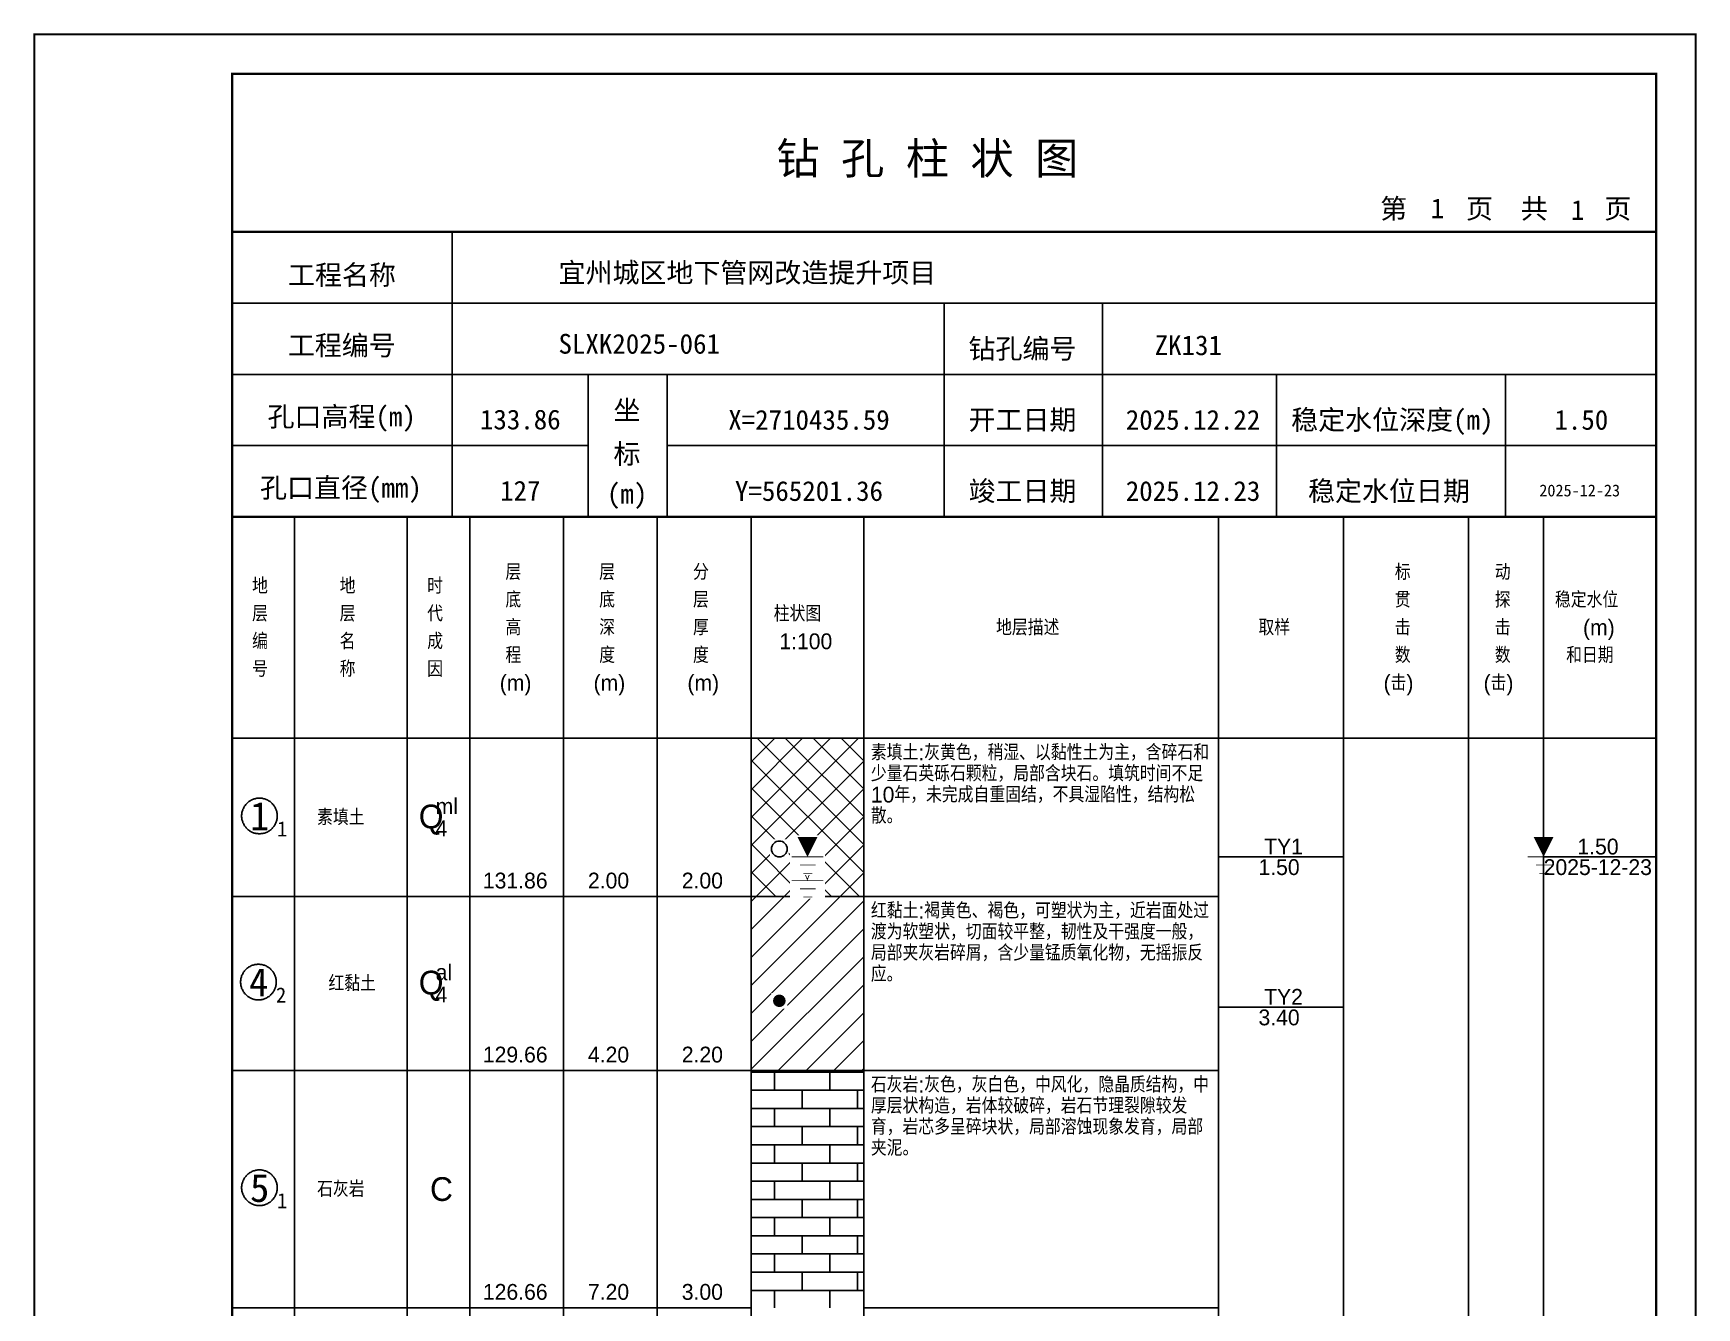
# Model space of a CAD drawing. Header units: millimetres. Extents: x 12489 to 89920, y 4630 to 4927.
# Drawn here: x 63529.3 to 63739.6, y 4765.7 to 4926.8 of the extents above; entities that cross this region are included whole.
import ezdxf
from ezdxf.enums import TextEntityAlignment as Align

# ---------------------------------------------------------------- set-up
doc = ezdxf.new("R2010")
doc.units = ezdxf.units.MM
doc.layers.add('GICAD_QUYANG', color=7, linetype='Continuous')
doc.layers.add('ZZT_TC', color=7, linetype='Continuous')
doc.styles.add('成果图图块', font='', dxfattribs={"height": 2.5})
doc.styles.add('成果图模板', font='')
doc.styles.add('成果图模板标题', font='simhei.ttf')
doc.styles.add('成果图表体', font='Comfont.shx', dxfattribs={"height": 2, "bigfont": 'Hztxt12a.shx'})
doc.styles.get('成果图图块').set_extended_font_data('FangSong_GB2312')
doc.styles.get('成果图模板').set_extended_font_data('FangSong_GB2312')

# ---------------------------------------------------------------- blocks, each defined once
blk = doc.blocks.new('DCBH-1-1-1476', base_point=(0.3, -0.11))
at = {"layer": 'ZZT_TC', "color": 7}
blk.add_polyline3d([(-0.19, 2.31, 0), (-0.3, 2.31, 0), (-0.41, 2.3, 0), (-0.52, 2.29, 0), (-0.63, 2.27, 0), (-0.73, 2.24, 0), (-0.84, 2.21, 0), (-0.95, 2.18, 0), (-1.05, 2.14, 0), (-1.15, 2.09, 0), (-1.25, 2.04, 0), (-1.35, 1.99, 0), (-1.44, 1.93, 0), (-1.53, 1.87, 0), (-1.62, 1.8, 0), (-1.7, 1.73, 0), (-1.78, 1.65, 0), (-1.86, 1.57, 0), (-1.93, 1.49, 0), (-2, 1.4, 0), (-2.06, 1.31, 0), (-2.12, 1.22, 0), (-2.17, 1.12, 0), (-2.22, 1.02, 0), (-2.27, 0.92, 0), (-2.31, 0.82, 0), (-2.34, 0.71, 0), (-2.37, 0.61, 0), (-2.4, 0.5, 0), (-2.41, 0.39, 0), (-2.43, 0.28, 0), (-2.44, 0.17, 0), (-2.44, 0.06, 0), (-2.44, -0.05, 0), (-2.43, -0.16, 0), (-2.41, -0.27, 0), (-2.4, -0.38, 0), (-2.37, -0.49, 0), (-2.34, -0.6, 0), (-2.31, -0.7, 0), (-2.27, -0.8, 0), (-2.22, -0.9, 0), (-2.17, -1, 0), (-2.12, -1.1, 0), (-2.06, -1.19, 0), (-2, -1.28, 0), (-1.93, -1.37, 0), (-1.86, -1.45, 0), (-1.78, -1.53, 0), (-1.7, -1.61, 0), (-1.62, -1.68, 0), (-1.53, -1.75, 0), (-1.44, -1.81, 0), (-1.35, -1.87, 0), (-1.25, -1.93, 0), (-1.15, -1.98, 0), (-1.05, -2.02, 0), (-0.95, -2.06, 0), (-0.84, -2.1, 0), (-0.73, -2.13, 0), (-0.63, -2.15, 0), (-0.52, -2.17, 0), (-0.41, -2.18, 0), (-0.3, -2.19, 0), (-0.19, -2.19, 0), (-0.08, -2.19, 0), (0.03, -2.18, 0), (0.14, -2.17, 0), (0.25, -2.15, 0), (0.36, -2.13, 0), (0.47, -2.1, 0), (0.57, -2.06, 0), (0.67, -2.02, 0), (0.77, -1.98, 0), (0.87, -1.93, 0), (0.97, -1.87, 0), (1.06, -1.81, 0), (1.15, -1.75, 0), (1.24, -1.68, 0), (1.32, -1.61, 0), (1.4, -1.53, 0), (1.48, -1.45, 0), (1.55, -1.37, 0), (1.62, -1.28, 0), (1.68, -1.19, 0), (1.74, -1.1, 0), (1.8, -1, 0), (1.85, -0.9, 0), (1.89, -0.8, 0), (1.93, -0.7, 0), (1.97, -0.6, 0), (2, -0.49, 0), (2.02, -0.38, 0), (2.04, -0.27, 0), (2.05, -0.16, 0), (2.06, -0.05, 0), (2.06, 0.06, 0), (2.06, 0.17, 0), (2.05, 0.28, 0), (2.04, 0.39, 0), (2.02, 0.5, 0), (2, 0.61, 0), (1.97, 0.71, 0), (1.93, 0.82, 0), (1.89, 0.92, 0), (1.85, 1.02, 0), (1.8, 1.12, 0), (1.74, 1.22, 0), (1.68, 1.31, 0), (1.62, 1.4, 0), (1.55, 1.49, 0), (1.48, 1.57, 0), (1.4, 1.65, 0), (1.32, 1.73, 0), (1.24, 1.8, 0), (1.15, 1.87, 0), (1.06, 1.93, 0), (0.97, 1.99, 0), (0.87, 2.04, 0), (0.77, 2.09, 0), (0.67, 2.14, 0), (0.57, 2.18, 0), (0.47, 2.21, 0), (0.36, 2.24, 0), (0.25, 2.27, 0), (0.14, 2.29, 0), (0.03, 2.3, 0), (-0.08, 2.31, 0), (-0.19, 2.31, 0)], dxfattribs=at)
at = {"style": '成果图图块'}
blk.add_text('1', height=3.57, dxfattribs=at).set_placement((-0.16, -1.74), align=Align.CENTER)
blk.add_text('1', height=1.91, dxfattribs=at).set_placement((2.03, -2.53))
blk = doc.blocks.new('DCBH-1-1-1477', base_point=(0.43, -0.11))
at = {"layer": 'ZZT_TC', "color": 7}
blk.add_polyline3d([(-0.19, 2.31, 0), (-0.3, 2.31, 0), (-0.41, 2.3, 0), (-0.52, 2.29, 0), (-0.63, 2.27, 0), (-0.73, 2.24, 0), (-0.84, 2.21, 0), (-0.95, 2.18, 0), (-1.05, 2.14, 0), (-1.15, 2.09, 0), (-1.25, 2.04, 0), (-1.35, 1.99, 0), (-1.44, 1.93, 0), (-1.53, 1.87, 0), (-1.62, 1.8, 0), (-1.7, 1.73, 0), (-1.78, 1.65, 0), (-1.86, 1.57, 0), (-1.93, 1.49, 0), (-2, 1.4, 0), (-2.06, 1.31, 0), (-2.12, 1.22, 0), (-2.17, 1.12, 0), (-2.22, 1.02, 0), (-2.27, 0.92, 0), (-2.31, 0.82, 0), (-2.34, 0.71, 0), (-2.37, 0.61, 0), (-2.4, 0.5, 0), (-2.41, 0.39, 0), (-2.43, 0.28, 0), (-2.44, 0.17, 0), (-2.44, 0.06, 0), (-2.44, -0.05, 0), (-2.43, -0.16, 0), (-2.41, -0.27, 0), (-2.4, -0.38, 0), (-2.37, -0.49, 0), (-2.34, -0.6, 0), (-2.31, -0.7, 0), (-2.27, -0.8, 0), (-2.22, -0.9, 0), (-2.17, -1, 0), (-2.12, -1.1, 0), (-2.06, -1.19, 0), (-2, -1.28, 0), (-1.93, -1.37, 0), (-1.86, -1.45, 0), (-1.78, -1.53, 0), (-1.7, -1.61, 0), (-1.62, -1.68, 0), (-1.53, -1.75, 0), (-1.44, -1.81, 0), (-1.35, -1.87, 0), (-1.25, -1.93, 0), (-1.15, -1.98, 0), (-1.05, -2.02, 0), (-0.95, -2.06, 0), (-0.84, -2.1, 0), (-0.73, -2.13, 0), (-0.63, -2.15, 0), (-0.52, -2.17, 0), (-0.41, -2.18, 0), (-0.3, -2.19, 0), (-0.19, -2.19, 0), (-0.08, -2.19, 0), (0.03, -2.18, 0), (0.14, -2.17, 0), (0.25, -2.15, 0), (0.36, -2.13, 0), (0.47, -2.1, 0), (0.57, -2.06, 0), (0.67, -2.02, 0), (0.77, -1.98, 0), (0.87, -1.93, 0), (0.97, -1.87, 0), (1.06, -1.81, 0), (1.15, -1.75, 0), (1.24, -1.68, 0), (1.32, -1.61, 0), (1.4, -1.53, 0), (1.48, -1.45, 0), (1.55, -1.37, 0), (1.62, -1.28, 0), (1.68, -1.19, 0), (1.74, -1.1, 0), (1.8, -1, 0), (1.85, -0.9, 0), (1.89, -0.8, 0), (1.93, -0.7, 0), (1.97, -0.6, 0), (2, -0.49, 0), (2.02, -0.38, 0), (2.04, -0.27, 0), (2.05, -0.16, 0), (2.06, -0.05, 0), (2.06, 0.06, 0), (2.06, 0.17, 0), (2.05, 0.28, 0), (2.04, 0.39, 0), (2.02, 0.5, 0), (2, 0.61, 0), (1.97, 0.71, 0), (1.93, 0.82, 0), (1.89, 0.92, 0), (1.85, 1.02, 0), (1.8, 1.12, 0), (1.74, 1.22, 0), (1.68, 1.31, 0), (1.62, 1.4, 0), (1.55, 1.49, 0), (1.48, 1.57, 0), (1.4, 1.65, 0), (1.32, 1.73, 0), (1.24, 1.8, 0), (1.15, 1.87, 0), (1.06, 1.93, 0), (0.97, 1.99, 0), (0.87, 2.04, 0), (0.77, 2.09, 0), (0.67, 2.14, 0), (0.57, 2.18, 0), (0.47, 2.21, 0), (0.36, 2.24, 0), (0.25, 2.27, 0), (0.14, 2.29, 0), (0.03, 2.3, 0), (-0.08, 2.31, 0), (-0.19, 2.31, 0)], dxfattribs=at)
at = {"style": '成果图图块'}
blk.add_text('4', height=3.57, dxfattribs=at).set_placement((-0.16, -1.74), align=Align.CENTER)
blk.add_text('2', height=1.91, dxfattribs=at).set_placement((2.03, -2.53))
blk = doc.blocks.new('DCBH-1-1-1478', base_point=(0.3, -0.11))
at = {"layer": 'ZZT_TC', "color": 7}
blk.add_polyline3d([(-0.19, 2.31, 0), (-0.3, 2.31, 0), (-0.41, 2.3, 0), (-0.52, 2.29, 0), (-0.63, 2.27, 0), (-0.73, 2.24, 0), (-0.84, 2.21, 0), (-0.95, 2.18, 0), (-1.05, 2.14, 0), (-1.15, 2.09, 0), (-1.25, 2.04, 0), (-1.35, 1.99, 0), (-1.44, 1.93, 0), (-1.53, 1.87, 0), (-1.62, 1.8, 0), (-1.7, 1.73, 0), (-1.78, 1.65, 0), (-1.86, 1.57, 0), (-1.93, 1.49, 0), (-2, 1.4, 0), (-2.06, 1.31, 0), (-2.12, 1.22, 0), (-2.17, 1.12, 0), (-2.22, 1.02, 0), (-2.27, 0.92, 0), (-2.31, 0.82, 0), (-2.34, 0.71, 0), (-2.37, 0.61, 0), (-2.4, 0.5, 0), (-2.41, 0.39, 0), (-2.43, 0.28, 0), (-2.44, 0.17, 0), (-2.44, 0.06, 0), (-2.44, -0.05, 0), (-2.43, -0.16, 0), (-2.41, -0.27, 0), (-2.4, -0.38, 0), (-2.37, -0.49, 0), (-2.34, -0.6, 0), (-2.31, -0.7, 0), (-2.27, -0.8, 0), (-2.22, -0.9, 0), (-2.17, -1, 0), (-2.12, -1.1, 0), (-2.06, -1.19, 0), (-2, -1.28, 0), (-1.93, -1.37, 0), (-1.86, -1.45, 0), (-1.78, -1.53, 0), (-1.7, -1.61, 0), (-1.62, -1.68, 0), (-1.53, -1.75, 0), (-1.44, -1.81, 0), (-1.35, -1.87, 0), (-1.25, -1.93, 0), (-1.15, -1.98, 0), (-1.05, -2.02, 0), (-0.95, -2.06, 0), (-0.84, -2.1, 0), (-0.73, -2.13, 0), (-0.63, -2.15, 0), (-0.52, -2.17, 0), (-0.41, -2.18, 0), (-0.3, -2.19, 0), (-0.19, -2.19, 0), (-0.08, -2.19, 0), (0.03, -2.18, 0), (0.14, -2.17, 0), (0.25, -2.15, 0), (0.36, -2.13, 0), (0.47, -2.1, 0), (0.57, -2.06, 0), (0.67, -2.02, 0), (0.77, -1.98, 0), (0.87, -1.93, 0), (0.97, -1.87, 0), (1.06, -1.81, 0), (1.15, -1.75, 0), (1.24, -1.68, 0), (1.32, -1.61, 0), (1.4, -1.53, 0), (1.48, -1.45, 0), (1.55, -1.37, 0), (1.62, -1.28, 0), (1.68, -1.19, 0), (1.74, -1.1, 0), (1.8, -1, 0), (1.85, -0.9, 0), (1.89, -0.8, 0), (1.93, -0.7, 0), (1.97, -0.6, 0), (2, -0.49, 0), (2.02, -0.38, 0), (2.04, -0.27, 0), (2.05, -0.16, 0), (2.06, -0.05, 0), (2.06, 0.06, 0), (2.06, 0.17, 0), (2.05, 0.28, 0), (2.04, 0.39, 0), (2.02, 0.5, 0), (2, 0.61, 0), (1.97, 0.71, 0), (1.93, 0.82, 0), (1.89, 0.92, 0), (1.85, 1.02, 0), (1.8, 1.12, 0), (1.74, 1.22, 0), (1.68, 1.31, 0), (1.62, 1.4, 0), (1.55, 1.49, 0), (1.48, 1.57, 0), (1.4, 1.65, 0), (1.32, 1.73, 0), (1.24, 1.8, 0), (1.15, 1.87, 0), (1.06, 1.93, 0), (0.97, 1.99, 0), (0.87, 2.04, 0), (0.77, 2.09, 0), (0.67, 2.14, 0), (0.57, 2.18, 0), (0.47, 2.21, 0), (0.36, 2.24, 0), (0.25, 2.27, 0), (0.14, 2.29, 0), (0.03, 2.3, 0), (-0.08, 2.31, 0), (-0.19, 2.31, 0)], dxfattribs=at)
at = {"style": '成果图图块'}
blk.add_text('5', height=3.57, dxfattribs=at).set_placement((-0.16, -1.74), align=Align.CENTER)
blk.add_text('1', height=1.91, dxfattribs=at).set_placement((2.03, -2.53))
blk = doc.blocks.new('gkqy1.dwg', base_point=(0.8, 0))
blk.add_wipeout([(-0.2, -0.2), (1.8, -0.2), (1.8, 1.8), (-0.2, 1.8)])
at = {"layer": 'GICAD_QUYANG'}
h = blk.add_hatch(color=7, dxfattribs=at)
edge = h.paths.add_edge_path()
edge.add_arc((0.8, 0.8), 0.8, 0, 360)
blk = doc.blocks.new('gkqy2.dwg', base_point=(0, -1))
blk.add_wipeout([(-1.2, -1.2), (1.2, -1.2), (1.2, 1.2), (-1.2, 1.2)])
at = {"layer": 'GICAD_QUYANG', "color": 7}
blk.add_circle((0, 0), 1, dxfattribs=at)
blk = doc.blocks.new('gkcjsw.dwg')
blk.add_wipeout([(-2.2, -2.29), (2.2, -2.29), (2.2, 2.83), (-2.2, 2.83)])
at = {"color": 7, "const_width": 0.1}
blk.add_lwpolyline([(-1.02, 2.63), (0.98, 2.63), (-0.02, 0.13)], close=True, dxfattribs=at)
for points in [[(-2, 0), (2, 0)], [(-0.96, -1.04), (1.04, -1.04)], [(-0.53, -2.09), (0.63, -2.09)]]:
    blk.add_lwpolyline(points, dxfattribs=at)
blk = doc.blocks.new('gkwdsw.dwg')
blk.add_wipeout([(-2.2, -2.29), (2.2, -2.29), (2.2, 2.7), (-2.2, 2.7)])
at = {"color": 7}
blk.add_lwpolyline([(0, 0, 0, 2.5, 0), (0, 2.5, 0, 0, 0)], format="xyseb", dxfattribs=at)
at = {"color": 7, "const_width": 0.1}
for points in [[(-2, 0), (2, 0)], [(-0.96, -1.04), (1.04, -1.04)], [(-0.53, -2.09), (0.63, -2.09)]]:
    blk.add_lwpolyline(points, dxfattribs=at)
blk = doc.blocks.new('钻孔柱状图路桥昇龙制图梁世成校核莫家里.dwg233', base_point=(25, 236))
for p, q in [((52.82, 236), (52.82, 272)), ((25, 263), (205, 263)), ((115, 236), (115, 263)), ((135, 236), (135, 263)), ((25, 254), (205, 254)), ((70, 236), (70, 254)), ((80, 236), (80, 254)), ((157, 236), (157, 254)), ((185.95, 236), (185.95, 254)), ((25, 245), (70, 245)), ((80, 245), (205, 245))]:
    blk.add_line(p, q)
for points, const_width in [([(0, 0), (210, 0), (210, 297), (0, 297)], 0.25), ([(25, 5), (205, 5), (205, 292), (25, 292)], 0.3)]:
    blk.add_lwpolyline(points, close=True, dxfattribs=dict(const_width=const_width))
at = {"const_width": 0.3}
for points in [[(25, 272), (205, 272)], [(25, 236), (205, 236)]]:
    blk.add_lwpolyline(points, dxfattribs=at)
for s, height, style, p in [('钻 孔 柱 状 图', 4, '成果图模板标题', (93.8, 279.31)), ('第', 2.5, '成果图模板', (170.12, 273.7)), ('页', 2.5, '成果图模板', (180.96, 273.7)), ('共', 2.5, '成果图模板', (187.88, 273.7)), ('页', 2.5, '成果图模板', (198.44, 273.7)), ('工程名称', 2.5, '成果图模板', (32.07, 265.32)), ('宜州城区地下管网改造提升项目', 2.5, '成果图模板', (66.26, 265.61)), ('工程编号', 2.5, '成果图模板', (32.05, 256.41)), ('SLXK2025-061', 2.5, '成果图模板', (66.26, 256.61)), ('钻孔编号', 2.5, '成果图模板', (118.08, 256)), ('ZK131', 2.5, '成果图模板', (141.61, 256.43)), ('孔口高程(m)', 2.5, '成果图模板', (29.48, 247.41)), ('坐', 2.5, '成果图模板', (73.21, 248.24)), ('开工日期', 2.5, '成果图模板', (118.08, 247)), ('稳定水位深度(m)', 2.5, '成果图模板', (158.86, 247)), ('标', 2.5, '成果图模板', (73.21, 242.7)), ('孔口直径(mm)', 2.5, '成果图模板', (28.54, 238.41)), ('(m) ', 2.5, '成果图模板', (72.38, 237.65)), ('竣工日期', 2.5, '成果图模板', (118.08, 238)), ('稳定水位日期', 2.5, '成果图模板', (160.99, 238))]:
    blk.add_text(s, height=height, dxfattribs=dict(style=style)).set_placement(p)
at = {"style": '成果图模板'}
for s, height, p in [('1', 2.5, (177.35, 273.74)), ('1', 2.5, (195.08, 273.53)), ('133.86', 2.5, (61.43, 247.04)), ('X=2710435.59', 2.5, (97.92, 247)), ('2025.12.22', 2.5, (146.46, 247)), ('1.50', 2.5, (195.54, 247)), ('127', 2.5, (61.43, 238.04)), ('Y=565201.36', 2.5, (97.92, 238)), ('2025.12.23', 2.5, (146.46, 238)), ('2025-12-23', 1.5, (195.33, 238.57))]:
    blk.add_text(s, height=height, dxfattribs=at).set_placement(p, align=Align.CENTER)

msp = doc.modelspace()

# ---------------------------------------------------------------- hatches: boundary and pattern name
at = {"linetype": 'Continuous'}
h = msp.add_hatch(dxfattribs=at)
h.set_pattern_fill('GKSTT', scale=0.5, style=0, pattern_type=2)
h.set_pattern_definition([(45, (0, 0), (-1.76776695, 1.76776695), []), (135, (0, 0), (-1.76776695, -1.76776695), [])])
h.paths.add_polyline_path([(63620.06, 4817.71), (63634.29, 4817.71), (63634.29, 4837.71), (63620.06, 4837.71)])
h = msp.add_hatch(dxfattribs=at)
h.set_pattern_fill('GKNXT', scale=0.5, style=0, pattern_type=2)
h.set_pattern_definition([(45, (0, 0), (-1.76776695, 1.76776695), [])])
h.paths.add_polyline_path([(63620.06, 4795.71), (63634.29, 4795.71), (63634.29, 4817.71), (63620.06, 4817.71)])
h = msp.add_hatch(dxfattribs=at)
h.set_pattern_fill('GKSHY', scale=0.5, style=0, pattern_type=2)
h.set_pattern_definition([(0, (0, 0), (0, 2.3), []), (90, (0, 0), (-3.5, 2.3), [2.3, -2.3])])
h.paths.add_polyline_path([(63620.06, 4765.71), (63634.29, 4765.71), (63634.29, 4795.71), (63620.06, 4795.71)])

# ---------------------------------------------------------------- linework, layer by layer
at = {"color": 0}
for p, q in [((63554.45, 4837.71), (63562.35, 4837.71)), ((63554.45, 4817.71), (63554.45, 4837.71)), ((63562.35, 4817.71), (63562.35, 4837.71)), ((63554.45, 4817.71), (63562.35, 4817.71)), ((63554.45, 4817.71), (63562.35, 4817.71)), ((63554.45, 4795.71), (63554.45, 4817.71)), ((63562.35, 4795.71), (63562.35, 4817.71)), ((63554.45, 4795.71), (63562.35, 4795.71)), ((63554.45, 4795.71), (63562.35, 4795.71)), ((63554.45, 4765.71), (63554.45, 4795.71)), ((63562.35, 4765.71), (63562.35, 4795.71)), ((63554.45, 4765.71), (63562.35, 4765.71))]:
    msp.add_line(p, q, dxfattribs=at)
for points in [[(63554.45, 4865.71), (63562.35, 4865.71)], [(63554.45, 4837.71), (63554.45, 4865.71)], [(63562.35, 4837.71), (63562.35, 4865.71)], [(63562.35, 4865.71), (63576.58, 4865.71)], [(63562.35, 4837.71), (63562.35, 4865.71)], [(63576.58, 4837.71), (63576.58, 4865.71)], [(63576.58, 4865.71), (63584.49, 4865.71)], [(63576.58, 4837.71), (63576.58, 4865.71)], [(63584.49, 4837.71), (63584.49, 4865.71)], [(63584.49, 4865.71), (63596.35, 4865.71)], [(63584.49, 4837.71), (63584.49, 4865.71)], [(63596.35, 4837.71), (63596.35, 4865.71)], [(63596.35, 4865.71), (63608.2, 4865.71)], [(63596.35, 4837.71), (63596.35, 4865.71)], [(63608.2, 4837.71), (63608.2, 4865.71)], [(63608.2, 4865.71), (63620.06, 4865.71)], [(63608.2, 4837.71), (63608.2, 4865.71)], [(63620.06, 4837.71), (63620.06, 4865.71)], [(63620.06, 4865.71), (63634.29, 4865.71)], [(63620.06, 4837.71), (63620.06, 4865.71)], [(63634.29, 4837.71), (63634.29, 4865.71)], [(63634.29, 4865.71), (63679.11, 4865.71)], [(63634.29, 4837.71), (63634.29, 4865.71)], [(63679.11, 4837.71), (63679.11, 4865.71)], [(63679.11, 4865.71), (63694.92, 4865.71)], [(63679.11, 4837.71), (63679.11, 4865.71)], [(63694.92, 4837.71), (63694.92, 4865.71)], [(63694.92, 4865.71), (63710.73, 4865.71)], [(63694.92, 4837.71), (63694.92, 4865.71)], [(63710.73, 4837.71), (63710.73, 4865.71)], [(63710.73, 4865.71), (63720.22, 4865.71)], [(63710.73, 4837.71), (63710.73, 4865.71)], [(63720.22, 4837.71), (63720.22, 4865.71)], [(63720.22, 4865.71), (63734.45, 4865.71)], [(63720.22, 4837.71), (63720.22, 4865.71)], [(63734.45, 4837.71), (63734.45, 4865.71)], [(63554.45, 4837.71), (63562.35, 4837.71)], [(63554.45, 4643.71), (63554.45, 4837.71)], [(63554.45, 4837.71), (63562.35, 4837.71)], [(63562.35, 4643.71), (63562.35, 4837.71)], [(63562.35, 4837.71), (63576.58, 4837.71)], [(63562.35, 4643.71), (63562.35, 4837.71)], [(63562.35, 4837.71), (63576.58, 4837.71)], [(63562.35, 4837.71), (63576.58, 4837.71)], [(63562.35, 4817.71), (63562.35, 4837.71)], [(63576.58, 4643.71), (63576.58, 4837.71)], [(63576.58, 4817.71), (63576.58, 4837.71)], [(63576.58, 4837.71), (63584.49, 4837.71)], [(63576.58, 4643.71), (63576.58, 4837.71)], [(63576.58, 4837.71), (63584.49, 4837.71)], [(63576.58, 4837.71), (63584.49, 4837.71)], [(63576.58, 4817.71), (63576.58, 4837.71)], [(63584.49, 4643.71), (63584.49, 4837.71)], [(63584.49, 4817.71), (63584.49, 4837.71)], [(63584.49, 4837.71), (63596.35, 4837.71)], [(63584.49, 4643.71), (63584.49, 4837.71)], [(63584.49, 4837.71), (63596.35, 4837.71)], [(63584.49, 4837.71), (63596.35, 4837.71)], [(63584.49, 4817.71), (63584.49, 4837.71)], [(63596.35, 4643.71), (63596.35, 4837.71)], [(63596.35, 4817.71), (63596.35, 4837.71)], [(63596.35, 4837.71), (63608.2, 4837.71)], [(63596.35, 4643.71), (63596.35, 4837.71)], [(63596.35, 4837.71), (63608.2, 4837.71)], [(63596.35, 4837.71), (63608.2, 4837.71)], [(63596.35, 4817.71), (63596.35, 4837.71)], [(63608.2, 4643.71), (63608.2, 4837.71)], [(63608.2, 4817.71), (63608.2, 4837.71)], [(63608.2, 4837.71), (63620.06, 4837.71)], [(63608.2, 4643.71), (63608.2, 4837.71)], [(63608.2, 4837.71), (63620.06, 4837.71)], [(63608.2, 4837.71), (63620.06, 4837.71)], [(63608.2, 4817.71), (63608.2, 4837.71)], [(63620.06, 4643.71), (63620.06, 4837.71)], [(63620.06, 4817.71), (63620.06, 4837.71)], [(63620.06, 4837.71), (63634.29, 4837.71)], [(63620.06, 4643.71), (63620.06, 4837.71)], [(63620.06, 4837.71), (63634.29, 4837.71)], [(63634.29, 4643.71), (63634.29, 4837.71)], [(63634.29, 4837.71), (63679.11, 4837.71)], [(63634.29, 4643.71), (63634.29, 4837.71)], [(63634.29, 4837.71), (63679.11, 4837.71)], [(63634.29, 4837.71), (63679.11, 4837.71)], [(63634.29, 4817.71), (63634.29, 4837.71)], [(63679.11, 4643.71), (63679.11, 4837.71)], [(63679.11, 4817.71), (63679.11, 4837.71)], [(63679.11, 4837.71), (63694.92, 4837.71)], [(63679.11, 4643.71), (63679.11, 4837.71)], [(63679.11, 4837.71), (63694.92, 4837.71)], [(63694.92, 4643.71), (63694.92, 4837.71)], [(63694.92, 4837.71), (63710.73, 4837.71)], [(63694.92, 4643.71), (63694.92, 4837.71)], [(63694.92, 4837.71), (63710.73, 4837.71)], [(63710.73, 4643.71), (63710.73, 4837.71)], [(63710.73, 4837.71), (63720.22, 4837.71)], [(63710.73, 4643.71), (63710.73, 4837.71)], [(63710.73, 4837.71), (63720.22, 4837.71)], [(63720.22, 4837.71), (63734.45, 4837.71)], [(63720.22, 4837.71), (63734.45, 4837.71)], [(63734.45, 4643.71), (63734.45, 4837.71)], [(63679.11, 4822.71), (63694.92, 4822.71)], [(63562.35, 4817.71), (63576.58, 4817.71)], [(63562.35, 4817.71), (63576.58, 4817.71)], [(63562.35, 4795.71), (63562.35, 4817.71)], [(63576.58, 4795.71), (63576.58, 4817.71)], [(63576.58, 4817.71), (63584.49, 4817.71)], [(63576.58, 4817.71), (63584.49, 4817.71)], [(63576.58, 4795.71), (63576.58, 4817.71)], [(63584.49, 4795.71), (63584.49, 4817.71)], [(63584.49, 4817.71), (63596.35, 4817.71)], [(63584.49, 4817.71), (63596.35, 4817.71)], [(63584.49, 4795.71), (63584.49, 4817.71)], [(63596.35, 4795.71), (63596.35, 4817.71)], [(63596.35, 4817.71), (63608.2, 4817.71)], [(63596.35, 4817.71), (63608.2, 4817.71)], [(63596.35, 4795.71), (63596.35, 4817.71)], [(63608.2, 4795.71), (63608.2, 4817.71)], [(63608.2, 4817.71), (63620.06, 4817.71)], [(63608.2, 4817.71), (63620.06, 4817.71)], [(63608.2, 4795.71), (63608.2, 4817.71)], [(63620.06, 4795.71), (63620.06, 4817.71)], [(63634.29, 4817.71), (63679.11, 4817.71)], [(63634.29, 4817.71), (63679.11, 4817.71)], [(63634.29, 4795.71), (63634.29, 4817.71)], [(63679.11, 4795.71), (63679.11, 4817.71)], [(63679.11, 4803.71), (63694.92, 4803.71)], [(63562.35, 4795.71), (63576.58, 4795.71)], [(63562.35, 4795.71), (63576.58, 4795.71)], [(63562.35, 4765.71), (63562.35, 4795.71)], [(63576.58, 4765.71), (63576.58, 4795.71)], [(63576.58, 4795.71), (63584.49, 4795.71)], [(63576.58, 4795.71), (63584.49, 4795.71)], [(63576.58, 4765.71), (63576.58, 4795.71)], [(63584.49, 4765.71), (63584.49, 4795.71)], [(63584.49, 4795.71), (63596.35, 4795.71)], [(63584.49, 4795.71), (63596.35, 4795.71)], [(63584.49, 4765.71), (63584.49, 4795.71)], [(63596.35, 4765.71), (63596.35, 4795.71)], [(63596.35, 4795.71), (63608.2, 4795.71)], [(63596.35, 4795.71), (63608.2, 4795.71)], [(63596.35, 4765.71), (63596.35, 4795.71)], [(63608.2, 4765.71), (63608.2, 4795.71)], [(63608.2, 4795.71), (63620.06, 4795.71)], [(63608.2, 4795.71), (63620.06, 4795.71)], [(63608.2, 4765.71), (63608.2, 4795.71)], [(63620.06, 4765.71), (63620.06, 4795.71)], [(63634.29, 4795.71), (63679.11, 4795.71)], [(63634.29, 4795.71), (63679.11, 4795.71)], [(63634.29, 4765.71), (63634.29, 4795.71)], [(63679.11, 4765.71), (63679.11, 4795.71)], [(63562.35, 4765.71), (63576.58, 4765.71)], [(63576.58, 4765.71), (63584.49, 4765.71)], [(63584.49, 4765.71), (63596.35, 4765.71)], [(63596.35, 4765.71), (63608.2, 4765.71)], [(63608.2, 4765.71), (63620.06, 4765.71)], [(63634.29, 4765.71), (63679.11, 4765.71)]]:
    msp.add_lwpolyline(points, dxfattribs=at)
at = {"color": 7, "flags": 128}
for points in [[(63620.06, 4817.71), (63634.29, 4817.71)], [(63620.06, 4795.71), (63634.29, 4795.71)]]:
    msp.add_lwpolyline(points, dxfattribs=at)

# ---------------------------------------------------------------- block references
for name, p in [('DCBH-1-1-1476', (63558.4, 4827.71)), ('gkwdsw.dwg', (63720.22, 4822.71)), ('DCBH-1-1-1477', (63558.4, 4806.71)), ('DCBH-1-1-1478', (63558.4, 4780.71))]:
    msp.add_blockref(name, p)

# ---------------------------------------------------------------- texts
at = {"color": 0, "style": '成果图表体'}
for s, height, p in [('层', 2, (63589, 4857.71)), ('层', 2, (63600.85, 4857.71)), ('分', 2, (63612.71, 4857.71)), ('标', 2, (63701.41, 4857.71)), ('动', 2, (63714.05, 4857.71)), ('地', 2, (63556.98, 4855.96)), ('地', 2, (63568.05, 4855.96)), ('时', 2, (63579.11, 4855.96)), ('底', 2, (63589, 4854.21)), ('底', 2, (63600.85, 4854.21)), ('层', 2, (63612.71, 4854.21)), ('贯', 2, (63701.41, 4854.21)), ('探', 2, (63714.05, 4854.21)), ('稳定水位', 2, (63721.65, 4854.21)), ('层', 2, (63556.98, 4852.46)), ('层', 2, (63568.05, 4852.46)), ('代', 2, (63579.11, 4852.46)), ('高', 2, (63589, 4850.71)), ('深', 2, (63600.85, 4850.71)), ('厚', 2, (63612.71, 4850.71)), ('柱状图', 2, (63622.91, 4852.46)), ('地层描述', 2, (63651.02, 4850.71)), ('取样', 2, (63684.18, 4850.71)), ('击', 2, (63701.41, 4850.71)), ('击', 2, (63714.05, 4850.71)), ('(m)', 2, (63725.2, 4850.71)), ('编', 2, (63556.98, 4848.96)), ('名', 2, (63568.05, 4848.96)), ('成', 2, (63579.11, 4848.96)), ('1:100', 2, (63623.62, 4848.96)), ('程', 2, (63589, 4847.21)), ('度', 2, (63600.85, 4847.21)), ('度', 2, (63612.71, 4847.21)), ('数', 2, (63701.41, 4847.21)), ('数', 2, (63714.05, 4847.21)), ('和日期', 2, (63723.07, 4847.21)), ('号', 2, (63556.98, 4845.46)), ('称', 2, (63568.05, 4845.46)), ('因', 2, (63579.11, 4845.46)), ('(m)', 2, (63588.28, 4843.71)), ('(m)', 2, (63600.14, 4843.71)), ('(m)', 2, (63612, 4843.71)), ('(击)', 2, (63699.99, 4843.71)), ('(击)', 2, (63712.63, 4843.71)), ('ml', 2, (63580.18, 4828.11)), ('素填土', 2, (63565.2, 4826.71)), ('Q', 3, (63578.05, 4826.31)), ('4', 2, (63580.18, 4825.31)), ('TY1', 2, (63684.89, 4823.01)), ('1.50', 2, (63724.49, 4823.01)), ('1.50', 2, (63684.18, 4820.41)), ('131.86', 2, (63586.15, 4818.71)), ('2.00', 2, (63599.43, 4818.71)), ('2.00', 2, (63611.29, 4818.71)), ('al', 2, (63580.18, 4807.11)), ('红黏土', 2, (63566.63, 4805.71)), ('Q', 3, (63578.05, 4805.31)), ('4', 2, (63580.18, 4804.31)), ('TY2', 2, (63684.89, 4804.01)), ('3.40', 2, (63684.18, 4801.41)), ('129.66', 2, (63586.15, 4796.71)), ('4.20', 2, (63599.43, 4796.71)), ('2.20', 2, (63611.29, 4796.71)), ('石灰岩', 2, (63565.2, 4779.71)), ('C', 3, (63579.47, 4779.21)), ('126.66', 2, (63586.15, 4766.71)), ('7.20', 2, (63599.43, 4766.71)), ('3.00', 2, (63611.29, 4766.71))]:
    msp.add_text(s, height=height, dxfattribs=at).set_placement(p)
at = {"color": 0, "char_height": 2, "width": 43.0292, "attachment_point": 1, "line_spacing_factor": 0.8, "style": '成果图表体'}
for s, insert in [('素填土:灰黄色，稍湿、以黏性土为主，含碎石和少量石英砾石颗粒，局部含块石。填筑时间不足10年，未完成自重固结，不具湿陷性，结构松散。', (63635.19, 4836.91)), ('红黏土:褐黄色、褐色，可塑状为主，近岩面处过渡为软塑状，切面较平整，韧性及干强度一般，局部夹灰岩碎屑，含少量锰质氧化物，无摇振反应。', (63635.19, 4816.91)), ('石灰岩:灰色，灰白色，中风化，隐晶质结构，中厚层状构造，岩体较破碎，岩石节理裂隙较发育，岩芯多呈碎块状，局部溶蚀现象发育，局部夹泥。', (63635.19, 4794.91))]:
    msp.add_mtext(s, dxfattribs=dict(at, insert=insert))

# ---------------------------------------------------------------- next in the draw order: linework, layer by layer
at = {"color": 0}
for points in [[(63720.22, 4643.71), (63720.22, 4837.71)], [(63720.22, 4643.71), (63720.22, 4837.71)], [(63720.22, 4822.71), (63734.45, 4822.71)]]:
    msp.add_lwpolyline(points, dxfattribs=at)

# ---------------------------------------------------------------- next in the draw order: block references
for name, p in [('gkqy2.dwg', (63623.62, 4822.71)), ('gkqy1.dwg', (63623.62, 4803.71))]:
    msp.add_blockref(name, p)

# ---------------------------------------------------------------- next in the draw order: texts
at = {"color": 0, "style": '成果图表体'}
msp.add_text('2025-12-23', height=2, dxfattribs=at).set_placement((63720.23, 4820.41))

# ---------------------------------------------------------------- next in the draw order: block references
msp.add_blockref('gkcjsw.dwg', (63627.18, 4819.71))

# ---------------------------------------------------------------- next in the draw order: block references
msp.add_blockref('gkwdsw.dwg', (63627.18, 4822.71))

# ---------------------------------------------------------------- next in the draw order: block references
msp.add_blockref('钻孔柱状图路桥昇龙制图梁世成校核莫家里.dwg233', (63554.45, 4865.71))

doc.saveas('drawing.dxf')
